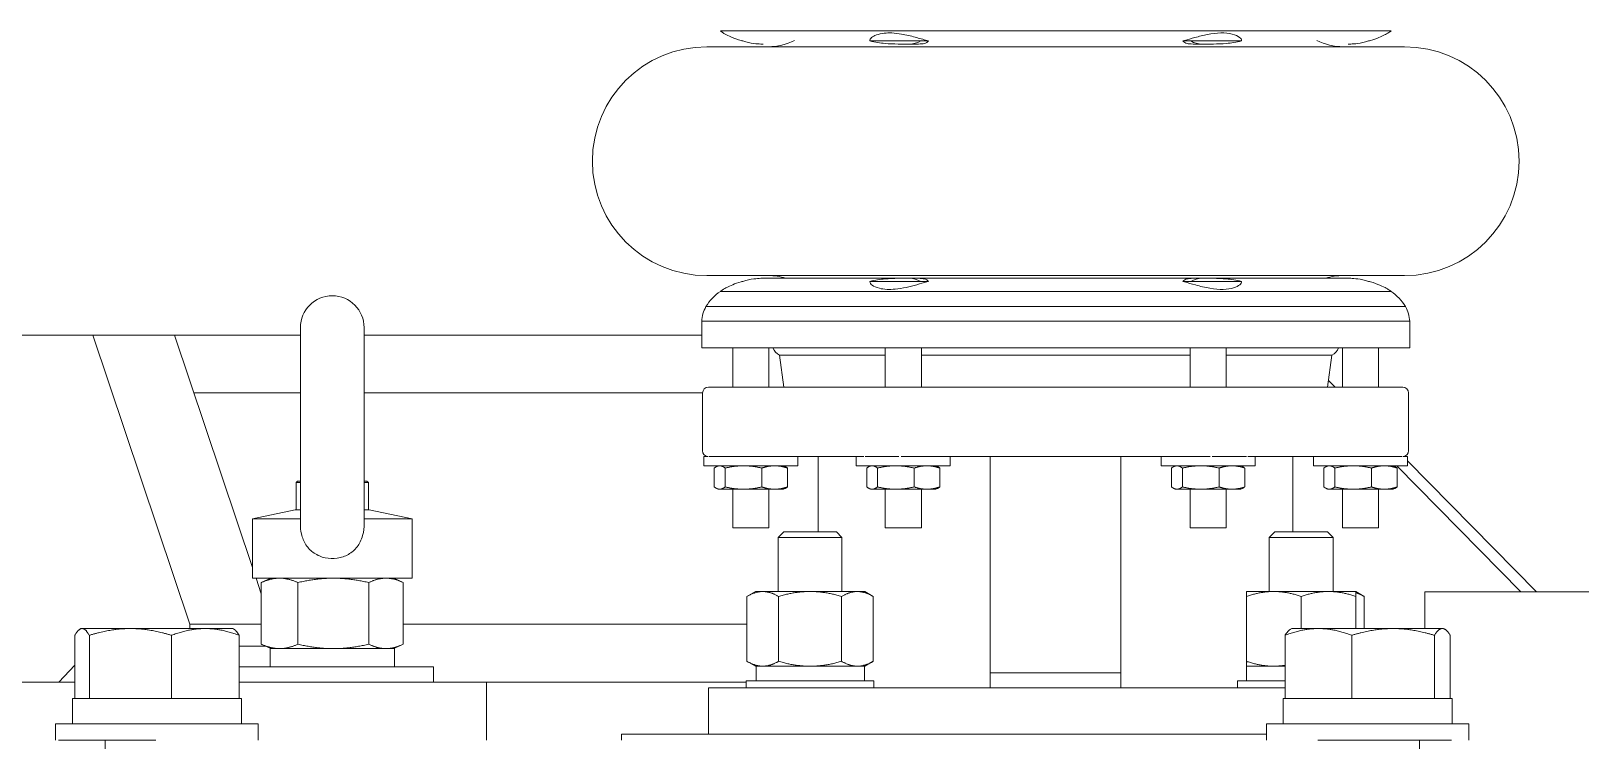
# Model space of a CAD drawing. Header units: inches. Extents: x 14 to 368, y 5 to 236.
# Drawn here: x 66.03 to 79.42, y 113.57 to 119.7 of the extents above; entities that cross this region are included whole.
import ezdxf

# ---------------------------------------------------------------- set-up
doc = ezdxf.new("R2010")
doc.units = ezdxf.units.IN
doc.header["$LTSCALE"] = 11
doc.header["$MEASUREMENT"] = 0
doc.layers.add('Visible (ANSI)', color=7, linetype='Continuous', lineweight=50)

msp = doc.modelspace()

# ---------------------------------------------------------------- linework, layer by layer
at = {"layer": 'Visible (ANSI)', "linetype": 'Continuous', "lineweight": 18}
for p, q in [((77.786547, 119.697163), (71.990585, 119.697163)), ((77.903278, 119.560833), (71.873854, 119.560833)), ((73.283632, 119.610554), (73.721798, 119.610554)), ((73.721798, 119.610554), (73.78955, 119.610554)), ((75.987582, 119.610554), (76.055334, 119.610554)), ((76.055334, 119.610554), (76.493499, 119.610554)), ((77.903278, 117.582807), (71.873854, 117.582807)), ((77.415174, 117.559827), (72.361958, 117.559827)), ((73.283632, 117.533087), (73.721798, 117.533087)), ((73.721798, 117.533087), (73.78955, 117.533087)), ((75.987582, 117.533087), (76.055334, 117.533087)), ((76.055334, 117.533087), (76.493499, 117.533087)), ((77.786547, 117.446478), (71.990585, 117.446478)), ((77.910811, 117.3144), (71.866321, 117.3144)), ((68.361767, 117.133114), (68.361767, 115.439403)), ((68.912948, 115.439403), (68.912948, 117.133114)), ((77.947474, 117.188025), (71.829658, 117.188025)), ((71.829658, 116.957327), (71.829658, 117.188025)), ((77.947474, 116.957327), (77.947474, 117.188025)), ((66.568737, 117.06876), (62.489803, 117.06876)), ((66.568737, 117.06876), (67.406063, 114.56876)), ((67.27542, 117.06876), (66.568737, 117.06876)), ((68.361767, 117.06876), (67.27542, 117.06876)), ((67.948381, 115.059501), (67.27542, 117.06876)), ((71.829658, 117.06876), (68.912948, 117.06876)), ((77.947474, 116.957327), (71.829658, 116.957327)), ((72.098408, 116.957327), (72.098408, 116.61876)), ((72.410908, 116.957327), (72.410908, 116.61876)), ((73.415362, 116.895499), (72.501615, 116.895499)), ((72.538669, 116.61876), (72.501615, 116.895499)), ((73.415362, 116.957327), (73.415362, 116.61876)), ((73.727862, 116.957327), (73.727862, 116.61876)), ((76.04927, 116.895499), (73.727862, 116.895499)), ((76.04927, 116.957327), (76.04927, 116.61876)), ((76.36177, 116.957327), (76.36177, 116.61876)), ((77.275517, 116.895499), (76.36177, 116.895499)), ((77.238463, 116.61876), (77.275517, 116.895499)), ((77.366224, 116.957327), (77.366224, 116.61876)), ((77.678724, 116.957327), (77.678724, 116.61876)), ((71.887158, 116.61876), (77.887158, 116.61876)), ((77.302629, 116.61876), (77.246152, 116.676186)), ((67.442885, 116.56876), (68.361767, 116.56876)), ((68.912948, 116.56876), (71.837158, 116.56876)), ((71.837158, 116.56876), (71.837158, 116.06876)), ((77.937158, 116.56876), (77.937158, 116.06876)), ((71.848658, 116.019327), (71.884243, 116.019327)), ((71.848658, 115.939327), (71.848658, 116.019327)), ((71.848658, 115.939327), (72.660658, 115.939327)), ((73.230372, 116.01876), (71.892814, 116.01876)), ((71.938122, 115.756634), (71.938122, 115.91902)), ((71.973158, 115.939327), (71.960517, 115.933433)), ((72.032388, 115.756634), (72.032388, 115.91902)), ((72.348924, 115.756634), (72.348924, 115.91902)), ((72.536158, 115.939327), (72.548798, 115.933433)), ((72.571193, 115.756634), (72.571193, 115.91902)), ((72.660658, 115.939327), (72.660658, 116.01876)), ((72.837158, 116.01876), (72.837158, 115.368421)), ((73.165612, 115.939327), (73.165612, 116.01876)), ((73.165612, 115.939327), (73.977612, 115.939327)), ((73.241424, 116.019327), (73.532485, 116.019327)), ((73.255076, 115.756634), (73.255076, 115.91902)), ((73.290112, 115.939327), (73.277471, 115.933433)), ((73.349342, 115.756634), (73.349342, 115.91902)), ((76.221941, 116.01876), (73.552099, 116.01876)), ((73.665878, 115.756634), (73.665878, 115.91902)), ((73.853112, 115.939327), (73.865753, 115.933433)), ((73.888147, 115.756634), (73.888147, 115.91902)), ((73.977612, 115.939327), (73.977612, 116.01876)), ((74.322158, 116.01876), (74.322158, 114.14876)), ((75.452158, 116.01876), (75.452158, 114.14876)), ((75.79952, 115.939327), (75.79952, 116.01876)), ((75.79952, 115.939327), (76.61152, 115.939327)), ((75.888985, 115.756634), (75.888985, 115.91902)), ((75.92402, 115.939327), (75.911379, 115.933433)), ((75.983251, 115.756634), (75.983251, 115.91902)), ((76.241198, 116.019327), (76.538143, 116.019327)), ((76.299786, 115.756634), (76.299786, 115.91902)), ((76.48702, 115.939327), (76.499661, 115.933433)), ((76.522056, 115.756634), (76.522056, 115.91902)), ((77.881116, 116.01876), (76.548829, 116.01876)), ((76.61152, 115.939327), (76.61152, 116.01876)), ((76.937158, 116.01876), (76.937158, 115.368421)), ((77.116474, 115.939327), (77.116474, 116.01876)), ((77.116474, 115.939327), (77.928474, 115.939327)), ((77.205939, 115.756634), (77.205939, 115.91902)), ((77.240974, 115.939327), (77.228334, 115.933433)), ((77.300205, 115.756634), (77.300205, 115.91902)), ((77.616741, 115.756634), (77.616741, 115.91902)), ((77.803974, 115.939327), (77.816615, 115.933433)), ((77.835034, 115.939327), (78.906346, 114.85001)), ((77.83901, 115.756634), (77.83901, 115.91902)), ((77.889678, 116.019327), (77.928474, 116.019327)), ((77.928474, 115.939327), (77.928474, 116.019327)), ((79.042144, 114.85001), (77.928474, 115.982396)), ((68.337358, 115.80626), (68.324858, 115.79376)), ((68.361767, 115.79376), (68.324858, 115.79376)), ((68.324858, 115.558113), (68.324858, 115.79376)), ((68.337358, 115.80626), (68.361767, 115.80626)), ((68.912948, 115.80626), (68.937358, 115.80626)), ((68.949858, 115.79376), (68.912948, 115.79376)), ((68.937358, 115.80626), (68.949858, 115.79376)), ((68.949858, 115.558113), (68.949858, 115.79376)), ((71.973158, 115.736327), (71.960517, 115.742222)), ((71.973158, 115.736327), (71.985255, 115.736327)), ((71.985255, 115.736327), (72.190656, 115.736327)), ((72.098408, 115.736327), (72.098408, 115.402327)), ((72.190656, 115.736327), (72.460058, 115.736327)), ((72.410908, 115.736327), (72.410908, 115.402327)), ((72.460058, 115.736327), (72.536158, 115.736327)), ((72.536158, 115.736327), (72.548798, 115.742222)), ((73.290112, 115.736327), (73.277471, 115.742222)), ((73.290112, 115.736327), (73.302209, 115.736327)), ((73.302209, 115.736327), (73.50761, 115.736327)), ((73.415362, 115.736327), (73.415362, 115.402327)), ((73.50761, 115.736327), (73.777013, 115.736327)), ((73.727862, 115.736327), (73.727862, 115.402327)), ((73.777013, 115.736327), (73.853112, 115.736327)), ((73.853112, 115.736327), (73.865753, 115.742222)), ((75.92402, 115.736327), (75.911379, 115.742222)), ((75.92402, 115.736327), (75.936118, 115.736327)), ((75.936118, 115.736327), (76.141519, 115.736327)), ((76.04927, 115.736327), (76.04927, 115.402327)), ((76.141519, 115.736327), (76.410921, 115.736327)), ((76.36177, 115.736327), (76.36177, 115.402327)), ((76.410921, 115.736327), (76.48702, 115.736327)), ((76.48702, 115.736327), (76.499661, 115.742222)), ((77.240974, 115.736327), (77.228334, 115.742222)), ((77.240974, 115.736327), (77.253072, 115.736327)), ((77.253072, 115.736327), (77.458473, 115.736327)), ((77.366224, 115.736327), (77.366224, 115.402327)), ((77.458473, 115.736327), (77.727875, 115.736327)), ((77.678724, 115.736327), (77.678724, 115.402327)), ((77.727875, 115.736327), (77.803974, 115.736327)), ((77.803974, 115.736327), (77.816615, 115.742222)), ((68.317892, 115.558113), (67.948381, 115.479571)), ((68.361767, 115.558113), (68.317892, 115.558113)), ((68.956823, 115.558113), (68.912948, 115.558113)), ((68.956823, 115.558113), (69.326334, 115.479571)), ((68.361767, 115.479571), (67.948381, 115.479571)), ((67.948381, 114.96776), (67.948381, 115.479571)), ((69.326334, 115.479571), (68.912948, 115.479571)), ((69.326334, 114.96776), (69.326334, 115.479571)), ((72.098408, 115.402327), (72.410908, 115.402327)), ((73.415362, 115.402327), (73.727862, 115.402327)), ((76.04927, 115.402327), (76.36177, 115.402327)), ((77.366224, 115.402327), (77.678724, 115.402327)), ((72.53891, 115.368421), (72.490567, 115.320118)), ((73.041748, 115.320118), (72.490567, 115.320118)), ((72.490567, 114.852421), (72.490567, 115.320118)), ((72.53891, 115.368421), (72.993406, 115.368421)), ((72.993406, 115.368421), (73.041748, 115.320118)), ((73.041748, 114.852421), (73.041748, 115.320118)), ((76.78191, 115.368421), (76.733567, 115.320118)), ((77.284748, 115.320118), (76.733567, 115.320118)), ((76.733567, 114.852421), (76.733567, 115.320118)), ((76.78191, 115.368421), (77.236406, 115.368421)), ((77.236406, 115.368421), (77.284748, 115.320118)), ((77.284748, 114.852421), (77.284748, 115.320118)), ((69.326334, 114.96776), (67.948381, 114.96776)), ((68.024301, 114.832828), (67.979108, 114.96776)), ((68.024301, 114.397065), (68.024301, 114.929455)), ((68.106358, 114.96776), (68.030107, 114.932204)), ((68.339893, 114.397065), (68.339893, 114.929455)), ((68.952949, 114.397065), (68.952949, 114.929455)), ((69.168358, 114.96776), (69.244608, 114.932204)), ((69.250414, 114.397065), (69.250414, 114.929455)), ((72.293717, 114.852421), (72.220639, 114.81023)), ((72.357005, 114.852421), (72.293717, 114.852421)), ((72.766144, 114.852421), (72.357005, 114.852421)), ((73.175297, 114.852421), (72.766144, 114.852421)), ((73.238598, 114.852421), (73.175297, 114.852421)), ((73.238598, 114.852421), (73.311676, 114.81023)), ((76.772925, 114.852421), (76.536717, 114.852421)), ((77.245366, 114.852421), (76.772925, 114.852421)), ((77.481598, 114.852421), (77.245366, 114.852421)), ((77.481599, 114.851843), (77.553676, 114.81023)), ((89.077158, 114.85001), (78.077158, 114.85001)), ((78.077158, 114.532389), (78.077158, 114.85001)), ((72.22063, 114.248949), (72.22063, 114.810225)), ((72.49338, 114.248949), (72.49338, 114.810225)), ((73.038908, 114.248949), (73.038908, 114.810225)), ((73.311676, 114.81023), (73.311685, 114.810225)), ((73.311685, 114.248949), (73.311685, 114.810225)), ((76.536709, 114.248949), (76.536709, 114.810225)), ((77.009142, 114.532389), (77.009142, 114.810225)), ((77.481591, 114.532389), (77.481591, 114.810225)), ((77.481606, 114.532389), (77.481606, 114.810225)), ((77.553676, 114.81023), (77.553685, 114.810225)), ((77.553685, 114.532389), (77.553685, 114.810225)), ((66.412328, 113.928389), (66.412328, 114.473797)), ((66.466158, 114.532389), (66.456903, 114.527046)), ((66.475284, 114.532389), (66.466158, 114.532389)), ((66.893154, 114.532389), (66.475284, 114.532389)), ((66.538239, 113.928389), (66.538239, 114.473797)), ((67.540028, 114.532389), (66.893154, 114.532389)), ((67.248069, 113.928389), (67.248069, 114.473797)), ((67.406063, 114.532389), (67.406063, 114.56876)), ((67.406063, 114.56876), (68.024301, 114.56876)), ((67.778158, 114.532389), (67.540028, 114.532389)), ((67.778158, 114.532389), (67.787412, 114.527046)), ((67.831987, 113.928389), (67.831987, 114.473797)), ((72.22063, 114.56876), (69.250414, 114.56876)), ((76.87018, 113.928389), (76.87018, 114.473797)), ((76.927914, 114.532389), (76.916889, 114.526024)), ((77.158471, 114.532389), (76.927914, 114.532389)), ((77.803628, 114.532389), (77.158471, 114.532389)), ((77.446761, 113.928389), (77.446761, 114.473797)), ((78.229071, 114.532389), (77.803628, 114.532389)), ((78.160495, 113.928389), (78.160495, 114.473797)), ((78.239914, 114.532389), (78.229071, 114.532389)), ((78.239914, 114.532389), (78.250939, 114.526024)), ((78.297647, 113.928389), (78.297647, 114.473797)), ((67.831987, 114.38126), (68.058106, 114.38126)), ((68.106358, 114.35876), (68.030107, 114.394316)), ((68.100858, 114.35876), (69.173858, 114.35876)), ((68.100858, 114.20276), (68.100858, 114.35876)), ((69.168358, 114.35876), (69.244608, 114.394316)), ((69.173858, 114.20276), (69.173858, 114.35876)), ((66.274287, 114.06876), (66.412328, 114.215263)), ((67.831987, 114.20276), (69.512358, 114.20276)), ((69.512358, 114.06876), (69.512358, 114.20276)), ((72.293717, 114.206752), (72.220639, 114.248943)), ((72.293717, 114.206752), (72.357005, 114.206752)), ((72.299706, 114.206752), (72.299706, 114.081752)), ((72.357005, 114.206752), (72.766144, 114.206752)), ((72.766144, 114.206752), (73.175297, 114.206752)), ((73.175297, 114.206752), (73.238598, 114.206752)), ((73.237509, 114.206752), (73.237509, 114.081752)), ((73.238598, 114.206752), (73.311676, 114.248943)), ((73.311685, 114.248949), (73.311676, 114.248943)), ((76.536717, 114.206752), (76.772925, 114.206752)), ((76.537806, 114.206752), (76.537806, 114.081752)), ((76.772925, 114.206752), (76.87018, 114.206752)), ((66.412328, 114.06876), (65.744275, 114.06876)), ((67.831987, 114.06876), (68.224977, 114.06876)), ((69.638342, 114.06876), (68.224977, 114.06876)), ((69.638342, 114.06876), (69.970877, 114.06876)), ((69.970877, 114.06876), (72.214976, 114.06876)), ((69.970877, 114.06876), (69.970877, 113.56876)), ((73.317339, 114.081752), (72.214976, 114.081752)), ((72.214976, 114.081752), (72.214976, 114.01876)), ((73.317339, 114.081752), (73.317339, 114.01876)), ((74.322158, 114.01876), (74.322158, 114.14876)), ((74.322158, 114.14876), (75.452158, 114.14876)), ((75.452158, 114.01876), (75.452158, 114.14876)), ((76.87018, 114.081752), (76.457976, 114.081752)), ((76.457976, 114.081752), (76.457976, 114.01876)), ((66.392658, 113.928385), (67.851658, 113.928385)), ((66.392658, 113.709385), (66.392658, 113.928385)), ((66.475284, 113.928389), (66.412328, 113.928389)), ((66.466158, 113.928389), (66.466158, 113.928385)), ((66.538239, 113.928389), (66.475284, 113.928389)), ((66.893154, 113.928389), (66.538239, 113.928389)), ((67.248069, 113.928389), (66.893154, 113.928389)), ((67.540028, 113.928389), (67.248069, 113.928389)), ((67.831987, 113.928389), (67.540028, 113.928389)), ((67.778158, 113.928389), (67.778158, 113.928385)), ((67.851658, 113.709385), (67.851658, 113.928385)), ((71.887158, 114.01876), (71.887158, 113.61876)), ((71.887158, 114.01876), (72.887158, 114.01876)), ((72.887158, 114.01876), (76.87018, 114.01876)), ((74.322158, 114.01876), (75.452158, 114.01876)), ((76.854414, 113.928385), (78.313414, 113.928385)), ((76.854414, 113.709385), (76.854414, 113.928385)), ((77.158471, 113.928389), (76.87018, 113.928389)), ((76.927914, 113.928389), (76.927914, 113.928385)), ((77.446761, 113.928389), (77.158471, 113.928389)), ((77.803628, 113.928389), (77.446761, 113.928389)), ((78.160495, 113.928389), (77.803628, 113.928389)), ((78.229071, 113.928389), (78.160495, 113.928389)), ((78.297647, 113.928389), (78.229071, 113.928389)), ((78.239914, 113.928389), (78.239914, 113.928385)), ((78.313414, 113.709385), (78.313414, 113.928385)), ((67.997158, 113.709385), (66.247158, 113.709385)), ((66.247158, 113.709385), (66.247158, 113.56876)), ((67.997158, 113.709385), (67.997158, 113.56876)), ((78.458914, 113.709385), (76.708914, 113.709385)), ((76.708914, 113.709385), (76.708914, 113.56876)), ((78.458914, 113.709385), (78.458914, 113.56876)), ((66.272948, 113.56876), (67.11264, 113.56876)), ((66.674658, 113.56876), (66.674658, 111.06876)), ((71.137158, 113.61876), (71.938832, 113.61876)), ((71.137158, 113.61876), (71.137158, 113.56876)), ((72.569858, 113.61876), (71.938832, 113.61876)), ((72.569858, 113.61876), (76.708914, 113.61876)), ((77.152514, 113.56876), (78.309787, 113.56876)), ((78.031414, 113.56876), (78.031414, 111.06876))]:
    msp.add_line(p, q, dxfattribs=at)
for centre, radius, start, end in [((72.313482, 120.135368), 0.544322, 233.6149039, 236.7306754), ((77.46365, 120.135368), 0.544322, 303.2693246, 306.3850961), ((71.873854, 118.57182), 0.989013, 90, 270), ((72.405081, 120.063946), 0.503113, 270, 296.7700153), ((77.372051, 120.063946), 0.503113, 243.2299847, 270), ((77.903278, 118.57182), 0.989013, 270, 90), ((72.405081, 117.079694), 0.503113, 72.6161322, 90), ((77.372051, 117.079694), 0.503113, 90, 107.3838678), ((68.637358, 117.133114), 0.275591, 0, 180), ((72.244544, 117.083049), 0.443368, 124.9453408, 148.5468033), ((72.313482, 117.008272), 0.544322, 123.2693246, 126.3850961), ((77.46365, 117.008272), 0.544322, 53.6149039, 56.7306754), ((77.532588, 117.083049), 0.443368, 31.4531967, 55.0546592), ((72.11817, 117.172827), 0.288913, 150.6582796, 176.9846737), ((77.658962, 117.172827), 0.288913, 3.0153263, 29.3417204), ((72.568326, 117.015732), 0.1375, 205.1354813, 240.9760883), ((77.208806, 117.015732), 0.1375, 299.0239117, 334.8645187), ((71.887158, 116.56876), 0.05, 90, 180), ((77.887158, 116.56876), 0.05, 0, 90), ((71.887158, 116.06876), 0.05, 180, 261.3597917), ((77.887158, 116.06876), 0.05, 278.6402083, 0)]:
    msp.add_arc(centre, radius, start, end, dxfattribs=at)
for centre, major_axis, start_param, end_param in [((73.625262, 120.294191), (0, -0.710378), 0, 0.27525005), ((76.15187, 120.294191), (0, -0.710378), 6.007935257, 6.283185307), ((73.625262, 116.84945), (0, 0.710378), 6.007935257, 6.283185307), ((76.15187, 116.84945), (0, 0.710378), 0, 0.27525005)]:
    msp.add_ellipse(centre, major_axis=major_axis, ratio=0.5, start_param=start_param, end_param=end_param, dxfattribs=at)
for points, knots in [([(72.014879, 119.680257), (72.014879, 119.680258), (72.015163, 119.680098), (72.017754, 119.678615), (72.023363, 119.675383), (72.044876, 119.663836), (72.06378, 119.65412), (72.110787, 119.634003), (72.138085, 119.623705), (72.169394, 119.614756)], [-0.8761281662, -0.8761281662, -0.8761281662, -0.8761281662, -0.8136591889, -0.8136591889, -0.5906716306, -0.5906716306, -0.2820319873, -0.2820319873, -0.000296534, -0.000296534, -0.000296534, -0.000296534]), ([(73.282852, 119.614756), (73.282429, 119.622528), (73.28775, 119.631319), (73.307399, 119.648133), (73.321668, 119.656199), (73.358166, 119.669695), (73.380599, 119.674997), (73.426954, 119.680154), (73.449523, 119.680825), (73.499991, 119.678615), (73.527761, 119.675383), (73.595515, 119.663836), (73.635692, 119.65412), (73.709869, 119.634003), (73.744286, 119.623705), (73.775108, 119.614756)], [-1.7515344, -1.7515344, -1.7515344, -1.7515344, -1.507264199, -1.507264199, -1.265612948, -1.265612948, -1.016038721, -1.016038721, -0.813659189, -0.813659189, -0.590671631, -0.590671631, -0.282031987, -0.282031987, -0.000296534, -0.000296534, -0.000296534, -0.000296534]), ([(76.002024, 119.614756), (76.02958, 119.622756), (76.060013, 119.631837), (76.126854, 119.650325), (76.163726, 119.659665), (76.239603, 119.674406), (76.278201, 119.679292), (76.351362, 119.680993), (76.384553, 119.677473), (76.440655, 119.663485), (76.462822, 119.653034), (76.48848, 119.632758), (76.494737, 119.623161), (76.49428, 119.614756)], [-1.752512028, -1.752512028, -1.752512028, -1.752512028, -1.50091949, -1.50091949, -1.216764748, -1.216764748, -0.909231353, -0.909231353, -0.590840006, -0.590840006, -0.264627624, -0.264627624, 0, 0, 0, 0]), ([(77.607738, 119.614756), (77.63493, 119.622528), (77.659095, 119.631319), (77.699976, 119.648133), (77.716881, 119.656199), (77.743513, 119.669695), (77.752968, 119.674997), (77.760837, 119.679442), (77.762254, 119.680255), (77.762253, 119.680257)], [-1.7515344005, -1.7515344005, -1.7515344005, -1.7515344005, -1.5072641988, -1.5072641988, -1.2656129478, -1.2656129478, -1.0160387209, -1.0160387209, -0.8761281662, -0.8761281662, -0.8761281662, -0.8761281662]), ([(72.184616, 119.610554), (72.220124, 119.599636), (72.252123, 119.593334), (72.30265, 119.586273), (72.324116, 119.584816), (72.346277, 119.583978), (72.351914, 119.583885), (72.35881, 119.583814), (72.360751, 119.583814), (72.361757, 119.583813), (72.361887, 119.583813), (72.36195, 119.583813), (72.361958, 119.583813), (72.361958, 119.583813)], [0, 0, 0, 0, 0.369847559, 0.369847559, 0.698152508, 0.698152508, 0.848758584, 0.848758584, 0.964058711, 0.964058711, 0.994568453, 0.994568453, 1.00369322, 1.00369322, 1.00369322, 1.00369322]), ([(73.625262, 119.583813), (73.624359, 119.583813), (73.623454, 119.583813), (73.619501, 119.583813), (73.616421, 119.583813), (73.601521, 119.583814), (73.589313, 119.583814), (73.560252, 119.583885), (73.543366, 119.583978), (73.489, 119.584816), (73.450767, 119.586273), (73.3721, 119.593334), (73.328439, 119.599636), (73.283632, 119.610554)], [-0.0079434248, -0.0079434248, -0.0079434248, -0.0079434248, 0, 0, 0.0265597837, 0.0265597837, 0.1269325245, 0.1269325245, 0.2580403133, 0.2580403133, 0.5438411067, 0.5438411067, 0.8658061763, 0.8658061763, 0.8658061763, 0.8658061763]), ([(73.78955, 119.610554), (73.78025, 119.599636), (73.768589, 119.593334), (73.740449, 119.586273), (73.723682, 119.584816), (73.691477, 119.583978), (73.680229, 119.583885), (73.658063, 119.583814), (73.647796, 119.583814), (73.633902, 119.583813), (73.630952, 119.583813), (73.627063, 119.583813), (73.626165, 119.583813), (73.625262, 119.583813)], [0, 0, 0, 0, 0.369847565, 0.369847565, 0.698152511, 0.698152511, 0.848758587, 0.848758587, 0.964058713, 0.964058713, 0.994568454, 0.994568454, 1.003693221, 1.003693221, 1.003693221, 1.003693221]), ([(76.15187, 119.583813), (76.150967, 119.583813), (76.150069, 119.583813), (76.14618, 119.583813), (76.14323, 119.583813), (76.129336, 119.583814), (76.119069, 119.583814), (76.096903, 119.583885), (76.085655, 119.583978), (76.05345, 119.584816), (76.036683, 119.586273), (76.008543, 119.593334), (75.996882, 119.599636), (75.987582, 119.610554)], [-0.0079434248, -0.0079434248, -0.0079434248, -0.0079434248, 0, 0, 0.0265597837, 0.0265597837, 0.1269325247, 0.1269325247, 0.2580403137, 0.2580403137, 0.5438411075, 0.5438411075, 0.8658061775, 0.8658061775, 0.8658061775, 0.8658061775]), ([(76.493499, 119.610554), (76.448693, 119.599636), (76.405032, 119.593334), (76.326365, 119.586273), (76.288132, 119.584816), (76.233766, 119.583978), (76.21688, 119.583885), (76.187819, 119.583814), (76.175611, 119.583814), (76.160711, 119.583813), (76.157631, 119.583813), (76.153678, 119.583813), (76.152773, 119.583813), (76.15187, 119.583813)], [0, 0, 0, 0, 0.369847559, 0.369847559, 0.698152508, 0.698152508, 0.848758584, 0.848758584, 0.964058711, 0.964058711, 0.994568452, 0.994568452, 1.00369322, 1.00369322, 1.00369322, 1.00369322]), ([(77.415174, 119.583813), (77.415174, 119.583813), (77.415182, 119.583813), (77.415245, 119.583813), (77.415375, 119.583813), (77.416381, 119.583814), (77.418322, 119.583814), (77.425217, 119.583885), (77.430855, 119.583978), (77.453016, 119.584816), (77.474482, 119.586273), (77.525009, 119.593334), (77.557008, 119.599636), (77.592515, 119.610554)], [-0.0079434248, -0.0079434248, -0.0079434248, -0.0079434248, 0, 0, 0.0265597827, 0.0265597827, 0.126932523, 0.126932523, 0.2580403107, 0.2580403107, 0.5438410994, 0.5438410994, 0.8658061724, 0.8658061724, 0.8658061724, 0.8658061724]), ([(72.169394, 117.528884), (72.142202, 117.521113), (72.118037, 117.512321), (72.077156, 117.495507), (72.060251, 117.487442), (72.033619, 117.473946), (72.024163, 117.468643), (72.016295, 117.464199), (72.014878, 117.463386), (72.014879, 117.463384)], [-1.7515344005, -1.7515344005, -1.7515344005, -1.7515344005, -1.5072641988, -1.5072641988, -1.2656129478, -1.2656129478, -1.016038721, -1.016038721, -0.8761281662, -0.8761281662, -0.8761281662, -0.8761281662]), ([(72.361958, 117.559827), (72.361958, 117.559827), (72.36195, 117.559827), (72.361887, 117.559827), (72.361757, 117.559827), (72.360751, 117.559827), (72.35881, 117.559827), (72.351914, 117.559756), (72.346277, 117.559663), (72.324116, 117.558825), (72.30265, 117.557367), (72.252123, 117.550307), (72.220124, 117.544004), (72.184616, 117.533087)], [-0.007942405, -0.007942405, -0.007942405, -0.007942405, 0, 0, 0.0265587398, 0.0265587398, 0.1269250631, 0.1269250631, 0.2580243421, 0.2580243421, 0.5438067163, 0.5438067163, 0.8657505599, 0.8657505599, 0.8657505599, 0.8657505599]), ([(73.775108, 117.528884), (73.748339, 117.521113), (73.718853, 117.512321), (73.658323, 117.495507), (73.627149, 117.487442), (73.564019, 117.473946), (73.53213, 117.468643), (73.476646, 117.463486), (73.452936, 117.462816), (73.40633, 117.465026), (73.384169, 117.468257), (73.337926, 117.479805), (73.316654, 117.489521), (73.289484, 117.509638), (73.282365, 117.519936), (73.282852, 117.528884)], [-1.751534401, -1.751534401, -1.751534401, -1.751534401, -1.507264199, -1.507264199, -1.265612948, -1.265612948, -1.016038721, -1.016038721, -0.813659189, -0.813659189, -0.590671631, -0.590671631, -0.282031987, -0.282031987, -0.000296534, -0.000296534, -0.000296534, -0.000296534]), ([(73.283632, 117.533087), (73.328439, 117.544004), (73.3721, 117.550307), (73.450767, 117.557367), (73.489, 117.558825), (73.543366, 117.559663), (73.560252, 117.559756), (73.589313, 117.559827), (73.601521, 117.559827), (73.616421, 117.559827), (73.619501, 117.559827), (73.623454, 117.559827), (73.624359, 117.559827), (73.625262, 117.559827)], [0, 0, 0, 0, 0.369847229, 0.369847229, 0.698152371, 0.698152371, 0.848758466, 0.848758466, 0.964058719, 0.964058719, 0.994569246, 0.994569246, 1.003693435, 1.003693435, 1.003693435, 1.003693435]), ([(73.625262, 117.559827), (73.626164, 117.559827), (73.627063, 117.559827), (73.630952, 117.559827), (73.633902, 117.559827), (73.647796, 117.559827), (73.658063, 117.559827), (73.680229, 117.559756), (73.691477, 117.559663), (73.723682, 117.558825), (73.740449, 117.557367), (73.768589, 117.550307), (73.78025, 117.544004), (73.78955, 117.533087)], [-0.007942405, -0.007942405, -0.007942405, -0.007942405, 0, 0, 0.0265587405, 0.0265587405, 0.126925064, 0.126925064, 0.2580243437, 0.2580243437, 0.5438067207, 0.5438067207, 0.8657505618, 0.8657505618, 0.8657505618, 0.8657505618]), ([(75.987582, 117.533087), (75.996882, 117.544004), (76.008543, 117.550307), (76.036683, 117.557367), (76.05345, 117.558825), (76.085655, 117.559663), (76.096903, 117.559756), (76.119069, 117.559827), (76.129336, 117.559827), (76.14323, 117.559827), (76.14618, 117.559827), (76.150069, 117.559827), (76.150967, 117.559827), (76.15187, 117.559827)], [0, 0, 0, 0, 0.369847229, 0.369847229, 0.698152371, 0.698152371, 0.848758466, 0.848758466, 0.964058719, 0.964058719, 0.994569246, 0.994569246, 1.003693435, 1.003693435, 1.003693435, 1.003693435]), ([(76.49428, 117.528884), (76.494715, 117.520884), (76.489065, 117.511804), (76.46682, 117.493316), (76.448855, 117.483976), (76.401215, 117.469235), (76.370928, 117.464349), (76.300734, 117.462647), (76.261672, 117.466168), (76.179516, 117.480156), (76.136995, 117.490606), (76.063098, 117.510883), (76.030974, 117.520479), (76.002024, 117.528884)], [-1.752512028, -1.752512028, -1.752512028, -1.752512028, -1.50091949, -1.50091949, -1.216764748, -1.216764748, -0.909231353, -0.909231353, -0.590840006, -0.590840006, -0.264627624, -0.264627624, 0, 0, 0, 0]), ([(76.15187, 117.559827), (76.152773, 117.559827), (76.153678, 117.559827), (76.157631, 117.559827), (76.160711, 117.559827), (76.175611, 117.559827), (76.187819, 117.559827), (76.21688, 117.559756), (76.233766, 117.559663), (76.288132, 117.558825), (76.326365, 117.557367), (76.405032, 117.550307), (76.448693, 117.544004), (76.493499, 117.533087)], [-0.007942405, -0.007942405, -0.007942405, -0.007942405, 0, 0, 0.0265587406, 0.0265587406, 0.1269250643, 0.1269250643, 0.2580243444, 0.2580243444, 0.5438067223, 0.5438067223, 0.8657505644, 0.8657505644, 0.8657505644, 0.8657505644]), ([(77.592515, 117.533087), (77.557008, 117.544004), (77.525009, 117.550307), (77.474482, 117.557367), (77.453016, 117.558825), (77.430855, 117.559663), (77.425217, 117.559756), (77.418322, 117.559827), (77.416381, 117.559827), (77.415375, 117.559827), (77.415245, 117.559827), (77.415182, 117.559827), (77.415174, 117.559827), (77.415174, 117.559827)], [0, 0, 0, 0, 0.369847225, 0.369847225, 0.698152369, 0.698152369, 0.848758464, 0.848758464, 0.964058717, 0.964058717, 0.994569245, 0.994569245, 1.003693434, 1.003693434, 1.003693434, 1.003693434]), ([(77.762253, 117.463384), (77.762252, 117.463382), (77.761969, 117.463543), (77.759378, 117.465026), (77.753768, 117.468257), (77.732256, 117.479805), (77.713352, 117.489521), (77.666345, 117.509638), (77.639046, 117.519936), (77.607738, 117.528884)], [-0.8761281662, -0.8761281662, -0.8761281662, -0.8761281662, -0.8136591889, -0.8136591889, -0.5906716306, -0.5906716306, -0.2820319873, -0.2820319873, -0.000296534, -0.000296534, -0.000296534, -0.000296534]), ([(68.912957, 115.439403), (68.912968, 115.40433), (68.909149, 115.369437), (68.889205, 115.297118), (68.872631, 115.265135), (68.83171, 115.212171), (68.80612, 115.190092), (68.747079, 115.156574), (68.714326, 115.145559), (68.64543, 115.135388), (68.609867, 115.136541), (68.541335, 115.151377), (68.509015, 115.164924), (68.452452, 115.203316), (68.428868, 115.227373), (68.391781, 115.284314), (68.379103, 115.315903), (68.364599, 115.378991), (68.361754, 115.409152), (68.361761, 115.439403)], [0.102273649, 0.102273649, 0.102273649, 0.102273649, 0.370297257, 0.370297257, 0.678851509, 0.678851509, 0.993897876, 0.993897876, 1.309972792, 1.309972792, 1.631880124, 1.631880124, 1.953659157, 1.953659157, 2.268991069, 2.268991069, 2.585055973, 2.585055973, 2.860062163, 2.860062163, 2.860062163, 2.860062163])]:
    msp.add_open_spline(points, degree=3, knots=knots, dxfattribs=at)
for points in [[(72.169394, 119.614756), (72.174377, 119.613332), (72.179453, 119.611929), (72.184616, 119.610554)], [(73.283632, 119.610554), (73.283188, 119.611929), (73.282929, 119.613332), (73.282852, 119.614756)], [(73.775108, 119.614756), (73.780014, 119.613332), (73.784832, 119.611929), (73.78955, 119.610554)], [(75.987582, 119.610554), (75.9923, 119.611929), (75.997118, 119.613332), (76.002024, 119.614756)], [(76.49428, 119.614756), (76.494203, 119.613332), (76.493944, 119.611929), (76.493499, 119.610554)], [(77.592515, 119.610554), (77.597679, 119.611929), (77.602755, 119.613332), (77.607738, 119.614756)], [(72.184616, 117.533087), (72.179453, 117.531712), (72.174377, 117.530309), (72.169394, 117.528884)], [(73.282852, 117.528884), (73.282929, 117.530309), (73.283188, 117.531712), (73.283632, 117.533087)], [(73.78955, 117.533087), (73.784832, 117.531712), (73.780014, 117.530309), (73.775108, 117.528884)], [(76.002024, 117.528884), (75.997118, 117.530309), (75.9923, 117.531712), (75.987582, 117.533087)], [(76.493499, 117.533087), (76.493944, 117.531712), (76.494203, 117.530309), (76.49428, 117.528884)], [(77.607738, 117.528884), (77.602755, 117.530309), (77.597679, 117.531712), (77.592515, 117.533087)]]:
    msp.add_open_spline(points, degree=3, dxfattribs=at)
for points, weights in [([(71.985255, 115.939327), (71.963381, 115.939327), (71.938122, 115.91902)], [1, 1.0379548493, 1]), ([(72.032388, 115.91902), (72.00713, 115.939327), (71.985255, 115.939327)], [1, 1.0379548493, 1]), ([(72.190656, 115.939327), (72.117204, 115.939327), (72.032388, 115.91902)], [1, 1.0379548493, 1]), ([(72.348924, 115.91902), (72.264108, 115.939327), (72.190656, 115.939327)], [1, 1.0379548493, 1]), ([(72.460058, 115.939327), (72.408481, 115.939327), (72.348924, 115.91902)], [1, 1.0379548493, 1]), ([(72.571193, 115.91902), (72.511636, 115.939327), (72.460058, 115.939327)], [1, 1.0379548493, 1]), ([(72.548798, 115.933433), (72.559437, 115.928472), (72.571193, 115.91902)], [1.01883167313, 1.01731429853, 1]), ([(73.302209, 115.939327), (73.280335, 115.939327), (73.255076, 115.91902)], [1, 1.0379548493, 1]), ([(73.349342, 115.91902), (73.324084, 115.939327), (73.302209, 115.939327)], [1, 1.0379548493, 1]), ([(73.50761, 115.939327), (73.434158, 115.939327), (73.349342, 115.91902)], [1, 1.0379548493, 1]), ([(73.665878, 115.91902), (73.581063, 115.939327), (73.50761, 115.939327)], [1, 1.0379548493, 1]), ([(73.777013, 115.939327), (73.725435, 115.939327), (73.665878, 115.91902)], [1, 1.0379548493, 1]), ([(73.888147, 115.91902), (73.82859, 115.939327), (73.777013, 115.939327)], [1, 1.0379548493, 1]), ([(73.865753, 115.933433), (73.876391, 115.928472), (73.888147, 115.91902)], [1.01883167313, 1.01731429853, 1]), ([(75.936118, 115.939327), (75.914243, 115.939327), (75.888985, 115.91902)], [1, 1.0379548493, 1]), ([(75.983251, 115.91902), (75.957992, 115.939327), (75.936118, 115.939327)], [1, 1.0379548493, 1]), ([(76.141519, 115.939327), (76.068066, 115.939327), (75.983251, 115.91902)], [1, 1.0379548493, 1]), ([(76.299786, 115.91902), (76.214971, 115.939327), (76.141519, 115.939327)], [1, 1.0379548493, 1]), ([(76.410921, 115.939327), (76.359343, 115.939327), (76.299786, 115.91902)], [1, 1.0379548493, 1]), ([(76.522056, 115.91902), (76.462499, 115.939327), (76.410921, 115.939327)], [1, 1.0379548493, 1]), ([(76.499661, 115.933433), (76.510299, 115.928472), (76.522056, 115.91902)], [1.01883167313, 1.01731429853, 1]), ([(77.253072, 115.939327), (77.231197, 115.939327), (77.205939, 115.91902)], [1, 1.0379548493, 1]), ([(77.300205, 115.91902), (77.274947, 115.939327), (77.253072, 115.939327)], [1, 1.0379548493, 1]), ([(77.458473, 115.939327), (77.385021, 115.939327), (77.300205, 115.91902)], [1, 1.0379548493, 1]), ([(77.616741, 115.91902), (77.531925, 115.939327), (77.458473, 115.939327)], [1, 1.0379548493, 1]), ([(77.727875, 115.939327), (77.676297, 115.939327), (77.616741, 115.91902)], [1, 1.0379548493, 1]), ([(77.83901, 115.91902), (77.779453, 115.939327), (77.727875, 115.939327)], [1, 1.0379548493, 1]), ([(77.816615, 115.933433), (77.827254, 115.928472), (77.83901, 115.91902)], [1.01883167313, 1.01731429853, 1]), ([(71.938122, 115.756634), (71.963381, 115.736327), (71.985255, 115.736327)], [1, 1.0379548493, 1]), ([(71.985255, 115.736327), (72.00713, 115.736327), (72.032388, 115.756634)], [1, 1.0379548493, 1]), ([(72.032388, 115.756634), (72.117204, 115.736327), (72.190656, 115.736327)], [1, 1.0379548493, 1]), ([(72.190656, 115.736327), (72.264108, 115.736327), (72.348924, 115.756634)], [1, 1.0379548493, 1]), ([(72.348924, 115.756634), (72.408481, 115.736327), (72.460058, 115.736327)], [1, 1.0379548493, 1]), ([(72.460058, 115.736327), (72.511636, 115.736327), (72.571193, 115.756634)], [1, 1.0379548493, 1]), ([(72.571193, 115.756634), (72.559437, 115.747183), (72.548798, 115.742222)], [1, 1.01731429853, 1.01883167313]), ([(73.255076, 115.756634), (73.280335, 115.736327), (73.302209, 115.736327)], [1, 1.0379548493, 1]), ([(73.302209, 115.736327), (73.324084, 115.736327), (73.349342, 115.756634)], [1, 1.0379548493, 1]), ([(73.349342, 115.756634), (73.434158, 115.736327), (73.50761, 115.736327)], [1, 1.0379548493, 1]), ([(73.50761, 115.736327), (73.581063, 115.736327), (73.665878, 115.756634)], [1, 1.0379548493, 1]), ([(73.665878, 115.756634), (73.725435, 115.736327), (73.777013, 115.736327)], [1, 1.0379548493, 1]), ([(73.777013, 115.736327), (73.82859, 115.736327), (73.888147, 115.756634)], [1, 1.0379548493, 1]), ([(73.888147, 115.756634), (73.876391, 115.747183), (73.865753, 115.742222)], [1, 1.01731429853, 1.01883167313]), ([(75.888985, 115.756634), (75.914243, 115.736327), (75.936118, 115.736327)], [1, 1.0379548493, 1]), ([(75.936118, 115.736327), (75.957992, 115.736327), (75.983251, 115.756634)], [1, 1.0379548493, 1]), ([(75.983251, 115.756634), (76.068066, 115.736327), (76.141519, 115.736327)], [1, 1.0379548493, 1]), ([(76.141519, 115.736327), (76.214971, 115.736327), (76.299786, 115.756634)], [1, 1.0379548493, 1]), ([(76.299786, 115.756634), (76.359343, 115.736327), (76.410921, 115.736327)], [1, 1.0379548493, 1]), ([(76.410921, 115.736327), (76.462499, 115.736327), (76.522056, 115.756634)], [1, 1.0379548493, 1]), ([(76.522056, 115.756634), (76.510299, 115.747183), (76.499661, 115.742222)], [1, 1.01731429853, 1.01883167313]), ([(77.205939, 115.756634), (77.231197, 115.736327), (77.253072, 115.736327)], [1, 1.0379548493, 1]), ([(77.253072, 115.736327), (77.274947, 115.736327), (77.300205, 115.756634)], [1, 1.0379548493, 1]), ([(77.300205, 115.756634), (77.385021, 115.736327), (77.458473, 115.736327)], [1, 1.0379548493, 1]), ([(77.458473, 115.736327), (77.531925, 115.736327), (77.616741, 115.756634)], [1, 1.0379548493, 1]), ([(77.616741, 115.756634), (77.676297, 115.736327), (77.727875, 115.736327)], [1, 1.0379548493, 1]), ([(77.727875, 115.736327), (77.779453, 115.736327), (77.83901, 115.756634)], [1, 1.0379548493, 1]), ([(77.83901, 115.756634), (77.827254, 115.747183), (77.816615, 115.742222)], [1, 1.01731429853, 1.01883167313]), ([(68.182097, 114.96776), (68.108863, 114.96776), (68.024301, 114.929455)], [1, 1.0379548493, 1]), ([(68.024301, 114.929455), (68.027218, 114.930857), (68.030107, 114.932204)], [1, 1.00134014423, 1.00258565041]), ([(68.339893, 114.929455), (68.25533, 114.96776), (68.182097, 114.96776)], [1, 1.0379548493, 1]), ([(68.646421, 114.96776), (68.504161, 114.96776), (68.339893, 114.929455)], [1, 1.0379548493, 1]), ([(68.952949, 114.929455), (68.788681, 114.96776), (68.646421, 114.96776)], [1, 1.0379548493, 1]), ([(69.101682, 114.96776), (69.032655, 114.96776), (68.952949, 114.929455)], [1, 1.0379548493, 1]), ([(69.250414, 114.929455), (69.170709, 114.96776), (69.101682, 114.96776)], [1, 1.0379548493, 1]), ([(72.357005, 114.852421), (72.293713, 114.852421), (72.22063, 114.810225)], [1, 1.0379548493, 1]), ([(72.49338, 114.810225), (72.420297, 114.852421), (72.357005, 114.852421)], [1, 1.0379548493, 1]), ([(72.766144, 114.852421), (72.639554, 114.852421), (72.49338, 114.810225)], [1, 1.0379548493, 1]), ([(73.038908, 114.810225), (72.892734, 114.852421), (72.766144, 114.852421)], [1, 1.0379548493, 1]), ([(73.175297, 114.852421), (73.111998, 114.852421), (73.038908, 114.810225)], [1, 1.0379548493, 1]), ([(73.311685, 114.810225), (73.238595, 114.852421), (73.175297, 114.852421)], [1, 1.0379548493, 1]), ([(76.536709, 114.810225), (76.536713, 114.852419), (76.536717, 114.852421)], [1, 1.03795286926, 1.00000395988]), ([(76.772925, 114.852421), (76.663297, 114.852421), (76.536709, 114.810225)], [1, 1.0379548493, 1]), ([(77.009142, 114.810225), (76.882554, 114.852421), (76.772925, 114.852421)], [1, 1.0379548493, 1]), ([(77.245366, 114.852421), (77.135734, 114.852421), (77.009142, 114.810225)], [1, 1.0379548493, 1]), ([(77.481591, 114.810225), (77.354998, 114.852421), (77.245366, 114.852421)], [1, 1.0379548493, 1]), ([(77.481598, 114.852421), (77.481595, 114.852421), (77.481591, 114.810225)], [1, 1.0379548493, 1]), ([(77.481606, 114.810225), (77.481602, 114.852421), (77.481598, 114.852421)], [1, 1.0379548493, 1]), ([(77.553685, 114.810225), (77.515698, 114.832156), (77.481602, 114.842496)], [1, 1.01937331716, 1.01896916584]), ([(66.475284, 114.532389), (66.446066, 114.532389), (66.412328, 114.473797)], [1, 1.0379548493, 1]), ([(66.538239, 114.473797), (66.504502, 114.532389), (66.475284, 114.532389)], [1, 1.0379548493, 1]), ([(66.893154, 114.532389), (66.728438, 114.532389), (66.538239, 114.473797)], [1, 1.0379548493, 1]), ([(67.248069, 114.473797), (67.057871, 114.532389), (66.893154, 114.532389)], [1, 1.0379548493, 1]), ([(67.540028, 114.532389), (67.404529, 114.532389), (67.248069, 114.473797)], [1, 1.0379548493, 1]), ([(67.831987, 114.473797), (67.675527, 114.532389), (67.540028, 114.532389)], [1, 1.0379548493, 1]), ([(67.787412, 114.527046), (67.808255, 114.515012), (67.831987, 114.473797)], [1.01607329548, 1.02640123045, 1]), ([(77.158471, 114.532389), (77.024675, 114.532389), (76.87018, 114.473797)], [1, 1.0379548493, 1]), ([(76.87018, 114.473797), (76.895018, 114.513396), (76.916889, 114.526024)], [1, 1.02533990081, 1.01684430577]), ([(77.446761, 114.473797), (77.292267, 114.532389), (77.158471, 114.532389)], [1, 1.0379548493, 1]), ([(77.803628, 114.532389), (77.638006, 114.532389), (77.446761, 114.473797)], [1, 1.0379548493, 1]), ([(78.160495, 114.473797), (77.96925, 114.532389), (77.803628, 114.532389)], [1, 1.0379548493, 1]), ([(78.229071, 114.532389), (78.197245, 114.532389), (78.160495, 114.473797)], [1, 1.0379548493, 1]), ([(78.297647, 114.473797), (78.260897, 114.532389), (78.229071, 114.532389)], [1, 1.0379548493, 1]), ([(68.030107, 114.394316), (68.027218, 114.395663), (68.024301, 114.397065)], [1.00258565041, 1.00134014423, 1]), ([(68.024301, 114.397065), (68.108863, 114.35876), (68.182097, 114.35876)], [1, 1.0379548493, 1]), ([(68.182097, 114.35876), (68.25533, 114.35876), (68.339893, 114.397065)], [1, 1.0379548493, 1]), ([(68.339893, 114.397065), (68.504161, 114.35876), (68.646421, 114.35876)], [1, 1.0379548493, 1]), ([(68.646421, 114.35876), (68.788681, 114.35876), (68.952949, 114.397065)], [1, 1.0379548493, 1]), ([(68.952949, 114.397065), (69.032655, 114.35876), (69.101682, 114.35876)], [1, 1.0379548493, 1]), ([(69.101682, 114.35876), (69.170709, 114.35876), (69.250414, 114.397065)], [1, 1.0379548493, 1]), ([(72.22063, 114.248949), (72.293713, 114.206752), (72.357005, 114.206752)], [1, 1.0379548493, 1]), ([(72.357005, 114.206752), (72.420297, 114.206752), (72.49338, 114.248949)], [1, 1.0379548493, 1]), ([(72.49338, 114.248949), (72.639554, 114.206752), (72.766144, 114.206752)], [1, 1.0379548493, 1]), ([(72.766144, 114.206752), (72.892734, 114.206752), (73.038908, 114.248949)], [1, 1.0379548493, 1]), ([(73.038908, 114.248949), (73.111998, 114.206752), (73.175297, 114.206752)], [1, 1.0379548493, 1]), ([(73.175297, 114.206752), (73.238595, 114.206752), (73.311685, 114.248949)], [1, 1.0379548493, 1]), ([(76.536709, 114.248949), (76.663297, 114.206752), (76.772925, 114.206752)], [1, 1.0379548493, 1]), ([(76.536717, 114.206752), (76.536713, 114.206754), (76.536709, 114.248949)], [1.00000395988, 1.03795286926, 1]), ([(76.772925, 114.206752), (76.820885, 114.206752), (76.87018, 114.214352)], [1, 1.01625706717, 1.01858746948])]:
    msp.add_rational_spline(points, weights, degree=2, dxfattribs=at)

doc.saveas('drawing.dxf')
